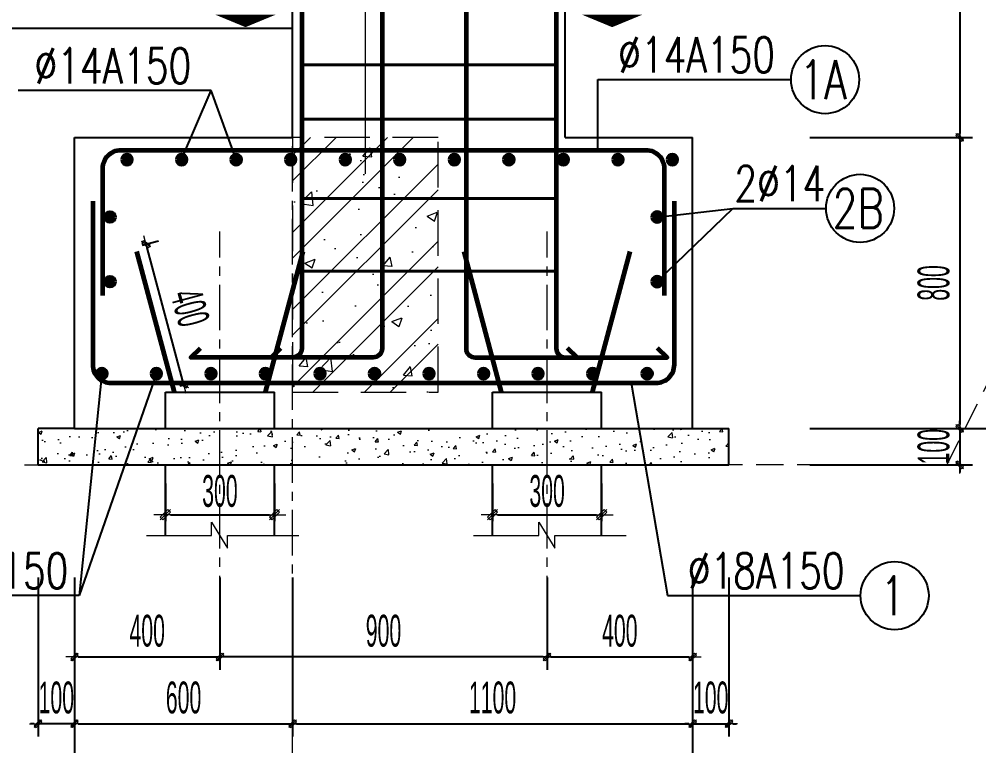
# Model space of a CAD drawing. Header units: inches. Extents: x 541671 to 837720, y 76128 to 1008472.
# Drawn here: x 607470 to 610109, y 361796 to 363793 of the extents above; entities that cross this region are included whole.
import ezdxf
from ezdxf.enums import TextEntityAlignment as Align

# ---------------------------------------------------------------- set-up
doc = ezdxf.new("R2010")
doc.units = ezdxf.units.IN
doc.header["$MEASUREMENT"] = 0
doc.header["$PDMODE"] = 32
doc.header["$PDSIZE"] = -1
for name, pattern in [('CENTERX2', [4, 2.5, -0.5, 0.5, -0.5]), ('DASHDOT', [1, 0.5, -0.25, 0, -0.25]), ('HIDDEN', [0.375, 0.25, -0.125])]:
    doc.linetypes.add(name, pattern=pattern)
doc.layers.get('0').update_dxf_attribs({"lineweight": 18})
for name, color, linetype, lineweight in [('KICHTHUOC', 4, 'Continuous', 18), ('LC Dim', 8, 'Continuous', 18), ('LC Dim @ 1', 8, 'Continuous', 18), ('LC Hatch', 252, 'Continuous', 9), ('LC ISO', 153, 'Continuous', 13), ('LC Khac', 4, 'Continuous', 9), ('LC MANH DUT', 35, 'HIDDEN', 5), ('LC Net dam2', 6, 'Continuous', 40), ('LC Net dam3', 1, 'Continuous', 60), ('LC Net thay', 7, 'Continuous', 25), ('LC Net truc', 79, 'DASHDOT', 13), ('LC Text2', 7, 'Continuous', 25)]:
    doc.layers.add(name, color=color, linetype=linetype, lineweight=lineweight)
doc.styles.add('HOATBIF', font='hoatbif.shx', dxfattribs={"width": 0.5})
doc.styles.add('LC 1', font='VHAVANB_2.TTF')
doc.styles.add('LC 3', font='vnsimli.shx', dxfattribs={"width": 0.75})
doc.dimstyles.new('1-100(1-25)', dxfattribs={"dimscale": 25, "dimtxt": 2.5, "dimasz": 0.35, "dimexe": 0.5, "dimexo": 0, "dimgap": 0.8, "dimtad": 1, "dimdec": 0, "dimzin": 0, "dimdsep": 46, "dimtxsty": 'HOATBIF', "dimblk1": 'DOT', "dimblk2": 'DOT', "dimsah": 1, "dimcen": -1, "dimdle": 1, "dimclrd": 256, "dimclre": 256, "dimclrt": 4, "dimadec": 3, "dimazin": 2, "dimtfac": 0.333333, "dimtdec": 0, "dimtix": 1, "dimtmove": 2, "dimatfit": 3, "dimldrblk": 'DOT', "dimfxl": 1, "dimtvp": 0.833333, "dimtolj": 1, "dimtzin": 0, "dimarcsym": 0})
doc.dimstyles.new('Copy of 1-100(1-35)', dxfattribs={"dimscale": 35, "dimtxt": 2.5, "dimasz": 0.3, "dimexe": 1, "dimexo": 1, "dimgap": 0.8, "dimtad": 1, "dimdec": 0, "dimzin": 0, "dimdsep": 46, "dimtxsty": 'HOATBIF', "dimblk1": 'DOT', "dimblk2": 'DOT', "dimsah": 1, "dimcen": -0.1, "dimdle": 1, "dimclrd": 256, "dimclre": 256, "dimclrt": 4, "dimadec": 3, "dimazin": 2, "dimtfac": 0.333333, "dimtdec": 0, "dimtix": 1, "dimtmove": 2, "dimatfit": 3, "dimldrblk": 'DOT', "dimfxl": 1, "dimtvp": 0.833333, "dimtolj": 1, "dimtzin": 0, "dimarcsym": 0})
doc.dimstyles.new('Copy of 1-35', dxfattribs={"dimscale": 35, "dimtxt": 2.5, "dimasz": 0.4, "dimexe": 0.5, "dimexo": 0, "dimgap": 0.6, "dimtad": 1, "dimdec": 0, "dimzin": 0, "dimdsep": 46, "dimtxsty": 'HOATBIF', "dimblk1": 'DOT', "dimblk2": 'DOT', "dimsah": 1, "dimcen": -1, "dimdle": 1, "dimclrd": 256, "dimclre": 256, "dimclrt": 130, "dimadec": 0, "dimazin": 0, "dimtfac": 0.333333, "dimtdec": 0, "dimtix": 1, "dimtmove": 2, "dimatfit": 3, "dimldrblk": 'DOT', "dimfxl": 0.5, "dimtvp": 0.833333, "dimtolj": 1, "dimtzin": 12, "dimarcsym": 0})

# ---------------------------------------------------------------- blocks, each defined once
blk = doc.blocks.new('DOT')
at = {"layer": 'KICHTHUOC'}
blk.add_line((-2.25, 0), (2.25, 0), dxfattribs=at)
at = {"layer": 'KICHTHUOC', "color": 4}
blk.add_line((-1, -1), (1, 1), dxfattribs=at)
blk.add_lwpolyline([(0.5, 1), (-1, -0.5), (-0.5, -1), (1, 0.5)], close=True, dxfattribs=at)
blk = doc.blocks.new('*D328')
at = {"layer": 'Defpoints', "color": 0, "ltscale": 2, "transparency": 16777216}
for p in [(607622, 362293), (608222, 362293), (608222, 361856.3)]:
    blk.add_point(p, dxfattribs=at)
at = {"layer": 'LC Dim', "lineweight": -2, "ltscale": 2, "transparency": 16777216}
for p, q in [((607622, 362258), (607622, 361821.3)), ((608222, 362258), (608222, 361821.3)), ((607632.5, 361856.3), (608211.5, 361856.3))]:
    blk.add_line(p, q, dxfattribs=at)
at = {"layer": 'LC Dim', "lineweight": -2, "ltscale": 2, "transparency": 16777216, "xscale": 10.5, "yscale": 10.5, "zscale": 10.5, "rotation": 180}
blk.add_blockref('DOT', (607622, 361856.3), dxfattribs=at)
at = {"layer": 'LC Dim', "lineweight": -2, "ltscale": 2, "transparency": 16777216, "xscale": 10.5, "yscale": 10.5, "zscale": 10.5}
blk.add_blockref('DOT', (608222, 361856.3), dxfattribs=at)
at = {"layer": 'LC Dim', "color": 4, "ltscale": 2, "transparency": 16777216, "insert": (607922, 361928), "char_height": 87.5, "attachment_point": 5, "style": 'HOATBIF'}
blk.add_mtext('\\A1;600', dxfattribs=at)
blk = doc.blocks.new('*D329')
at = {"layer": 'Defpoints', "color": 0, "ltscale": 2, "transparency": 16777216}
for p in [(608222, 362293), (609322, 362293), (609322, 361856.3)]:
    blk.add_point(p, dxfattribs=at)
at = {"layer": 'LC Dim', "lineweight": -2, "ltscale": 2, "transparency": 16777216}
for p, q in [((608222, 362258), (608222, 361821.3)), ((609322, 362258), (609322, 361821.3)), ((608232.5, 361856.3), (609311.5, 361856.3))]:
    blk.add_line(p, q, dxfattribs=at)
at = {"layer": 'LC Dim', "lineweight": -2, "ltscale": 2, "transparency": 16777216, "xscale": 10.5, "yscale": 10.5, "zscale": 10.5, "rotation": 180}
blk.add_blockref('DOT', (608222, 361856.3), dxfattribs=at)
at = {"layer": 'LC Dim', "lineweight": -2, "ltscale": 2, "transparency": 16777216, "xscale": 10.5, "yscale": 10.5, "zscale": 10.5}
blk.add_blockref('DOT', (609322, 361856.3), dxfattribs=at)
at = {"layer": 'LC Dim', "color": 4, "ltscale": 2, "transparency": 16777216, "insert": (608772, 361928), "char_height": 87.5, "attachment_point": 5, "style": 'HOATBIF'}
blk.add_mtext('\\A1;1100', dxfattribs=at)
blk = doc.blocks.new('*D330')
at = {"layer": 'Defpoints', "color": 0, "ltscale": 2, "transparency": 16777216}
for p in [(607622, 362293), (609322, 362293), (609322, 361654.4)]:
    blk.add_point(p, dxfattribs=at)
at = {"layer": 'LC Dim', "lineweight": -2, "ltscale": 2, "transparency": 16777216}
for p, q in [((607622, 362258), (607622, 361619.4)), ((609322, 362258), (609322, 361619.4)), ((607632.5, 361654.4), (609311.5, 361654.4))]:
    blk.add_line(p, q, dxfattribs=at)
at = {"layer": 'LC Dim', "lineweight": -2, "ltscale": 2, "transparency": 16777216, "xscale": 10.5, "yscale": 10.5, "zscale": 10.5, "rotation": 180}
blk.add_blockref('DOT', (607622, 361654.4), dxfattribs=at)
at = {"layer": 'LC Dim', "lineweight": -2, "ltscale": 2, "transparency": 16777216, "xscale": 10.5, "yscale": 10.5, "zscale": 10.5}
blk.add_blockref('DOT', (609322, 361654.4), dxfattribs=at)
at = {"layer": 'LC Dim', "color": 4, "ltscale": 2, "transparency": 16777216, "insert": (608472, 361726.1), "char_height": 87.5, "attachment_point": 5, "style": 'HOATBIF'}
blk.add_mtext('\\A1;1700', dxfattribs=at)
blk = doc.blocks.new('*D331')
at = {"layer": 'Defpoints', "color": 0, "ltscale": 2, "transparency": 16777216}
for p in [(607774.3, 363162.6), (607818.9, 363174.6), (607877.8, 362776.2)]:
    blk.add_point(p, dxfattribs=at)
at = {"layer": 'LC Dim', "lineweight": -2, "ltscale": 2, "transparency": 16777216}
for p, q in [((607808.1, 363171.7), (607852.7, 363183.6)), ((607919.7, 362798.3), (607821.6, 363164.4)), ((607911.6, 362785.3), (607956.3, 362797.2))]:
    blk.add_line(p, q, dxfattribs=at)
at = {"layer": 'LC Dim', "lineweight": -2, "ltscale": 2, "transparency": 16777216, "xscale": 10.5, "yscale": 10.5, "zscale": 10.5}
for p, rotation in [((607818.9, 363174.6), 104.9999999962312), ((607922.5, 362788.2), 284.9999999962312)]:
    blk.add_blockref('DOT', p, dxfattribs=dict(at, rotation=rotation))
at = {"layer": 'LC Dim', "color": 4, "ltscale": 2, "transparency": 16777216, "insert": (607940, 362999.9), "char_height": 87.5, "attachment_point": 5, "rotation": 285, "style": 'HOATBIF'}
blk.add_mtext('\\A1;400', dxfattribs=at)
blk = doc.blocks.new('theptron1')
at = {"layer": 'LC Net dam3'}
for p, q in [((-0.5, 0), (0.5, 0)), ((-0.35, 0.35), (0.35, -0.35)), ((0.35, 0.35), (-0.35, -0.35)), ((0, 0.5), (0, -0.5))]:
    blk.add_line(p, q, dxfattribs=at)
blk.add_circle((0, 0), 0.5, dxfattribs=at)
blk = doc.blocks.new('*U283')
at = {"layer": 'LC Dim', "xscale": 25.0000000000325, "yscale": 25.0000000000325, "zscale": 25.0000000000325}
blk.add_blockref('theptron1', (0, 0), dxfattribs=at)
blk = doc.blocks.new('*U284')
at = {"layer": 'LC Dim', "color": 0, "linetype": 'ByBlock', "lineweight": -2, "transparency": 16777216}
for p in [(0, 0), (150, 0), (300, 0), (450, 0), (600, 0), (750, 0), (900, 0), (1050, 0), (1200, 0), (1350, 0), (1500, 0)]:
    blk.add_blockref('*U283', p, dxfattribs=at)
blk = doc.blocks.new('*D298')
at = {"layer": 'Defpoints', "color": 0, "ltscale": 2, "transparency": 16777216}
for p in [(607522, 362293), (607622, 362293), (607522, 361856.3)]:
    blk.add_point(p, dxfattribs=at)
at = {"layer": 'LC Dim', "lineweight": -2, "ltscale": 2, "transparency": 16777216}
for p, q in [((607522, 362258), (607522, 361821.3)), ((607622, 362258), (607622, 361821.3)), ((607511.5, 361856.3), (607501, 361856.3)), ((607622, 361856.3), (607522, 361856.3)), ((607632.5, 361856.3), (607643, 361856.3))]:
    blk.add_line(p, q, dxfattribs=at)
at = {"layer": 'LC Dim', "lineweight": -2, "ltscale": 2, "transparency": 16777216, "xscale": 10.5, "yscale": 10.5, "zscale": 10.5}
blk.add_blockref('DOT', (607522, 361856.3), dxfattribs=at)
at = {"layer": 'LC Dim', "lineweight": -2, "ltscale": 2, "transparency": 16777216, "xscale": 10.5, "yscale": 10.5, "zscale": 10.5, "rotation": 180}
blk.add_blockref('DOT', (607622, 361856.3), dxfattribs=at)
at = {"layer": 'LC Dim', "color": 4, "ltscale": 2, "transparency": 16777216, "insert": (607572, 361928), "char_height": 87.5, "attachment_point": 5, "style": 'HOATBIF'}
blk.add_mtext('\\A1;100', dxfattribs=at)
blk = doc.blocks.new('*D299')
at = {"layer": 'Defpoints', "color": 0, "ltscale": 2, "transparency": 16777216}
for p in [(609322, 362293), (609422, 362293), (609422, 361856.3)]:
    blk.add_point(p, dxfattribs=at)
at = {"layer": 'LC Dim', "lineweight": -2, "ltscale": 2, "transparency": 16777216}
for p, q in [((609322, 362258), (609322, 361821.3)), ((609422, 362258), (609422, 361821.3)), ((609311.5, 361856.3), (609301, 361856.3)), ((609322, 361856.3), (609422, 361856.3)), ((609432.5, 361856.3), (609443, 361856.3))]:
    blk.add_line(p, q, dxfattribs=at)
at = {"layer": 'LC Dim', "lineweight": -2, "ltscale": 2, "transparency": 16777216, "xscale": 10.5, "yscale": 10.5, "zscale": 10.5}
blk.add_blockref('DOT', (609322, 361856.3), dxfattribs=at)
at = {"layer": 'LC Dim', "lineweight": -2, "ltscale": 2, "transparency": 16777216, "xscale": 10.5, "yscale": 10.5, "zscale": 10.5, "rotation": 180}
blk.add_blockref('DOT', (609422, 361856.3), dxfattribs=at)
at = {"layer": 'LC Dim', "color": 4, "ltscale": 2, "transparency": 16777216, "insert": (609372, 361928), "char_height": 87.5, "attachment_point": 5, "style": 'HOATBIF'}
blk.add_mtext('\\A1;100', dxfattribs=at)
blk = doc.blocks.new('*D300')
at = {"layer": 'Defpoints', "color": 0, "ltscale": 2, "transparency": 16777216}
for p in [(609709.4, 364318), (609609.4, 363468), (610057, 363468)]:
    blk.add_point(p, dxfattribs=at)
at = {"layer": 'LC Dim', "lineweight": -2, "ltscale": 2, "transparency": 16777216}
for p, q in [((609744.4, 364318), (610092, 364318)), ((610057, 364307.5), (610057, 363478.5)), ((609644.4, 363468), (610092, 363468))]:
    blk.add_line(p, q, dxfattribs=at)
at = {"layer": 'LC Dim', "lineweight": -2, "ltscale": 2, "transparency": 16777216, "xscale": 10.5, "yscale": 10.5, "zscale": 10.5}
for p, rotation in [((610057, 364318), 90), ((610057, 363468), 270)]:
    blk.add_blockref('DOT', p, dxfattribs=dict(at, rotation=rotation))
at = {"layer": 'LC Dim', "color": 4, "ltscale": 2, "transparency": 16777216, "insert": (609985.3, 363893), "char_height": 87.5, "attachment_point": 5, "rotation": 90, "style": 'HOATBIF'}
blk.add_mtext('\\A1;850', dxfattribs=at)
blk = doc.blocks.new('*D301')
at = {"layer": 'Defpoints', "color": 0, "ltscale": 2, "transparency": 16777216}
for p in [(609609.4, 363468), (609609.4, 362668), (610057, 362668)]:
    blk.add_point(p, dxfattribs=at)
at = {"layer": 'LC Dim', "lineweight": -2, "ltscale": 2, "transparency": 16777216}
for p, q in [((609644.4, 363468), (610092, 363468)), ((610057, 363457.5), (610057, 362678.5)), ((609644.4, 362668), (610092, 362668))]:
    blk.add_line(p, q, dxfattribs=at)
at = {"layer": 'LC Dim', "lineweight": -2, "ltscale": 2, "transparency": 16777216, "xscale": 10.5, "yscale": 10.5, "zscale": 10.5}
for p, rotation in [((610057, 363468), 90), ((610057, 362668), 270)]:
    blk.add_blockref('DOT', p, dxfattribs=dict(at, rotation=rotation))
at = {"layer": 'LC Dim', "color": 4, "ltscale": 2, "transparency": 16777216, "insert": (609985.3, 363068), "char_height": 87.5, "attachment_point": 5, "rotation": 90, "style": 'HOATBIF'}
blk.add_mtext('\\A1;800', dxfattribs=at)
blk = doc.blocks.new('*D302')
at = {"layer": 'Defpoints', "color": 0, "ltscale": 2, "transparency": 16777216}
for p in [(609609.4, 362668), (609609.4, 362568), (610057, 362568)]:
    blk.add_point(p, dxfattribs=at)
at = {"layer": 'LC Dim', "lineweight": -2, "ltscale": 2, "transparency": 16777216}
for p, q in [((610057, 362678.5), (610057, 362689)), ((609644.4, 362668), (610092, 362668)), ((610057, 362668), (610057, 362568)), ((609644.4, 362568), (610092, 362568)), ((610057, 362557.5), (610057, 362547))]:
    blk.add_line(p, q, dxfattribs=at)
at = {"layer": 'LC Dim', "lineweight": -2, "ltscale": 2, "transparency": 16777216, "xscale": 10.5, "yscale": 10.5, "zscale": 10.5}
for p, rotation in [((610057, 362668), 270), ((610057, 362568), 90)]:
    blk.add_blockref('DOT', p, dxfattribs=dict(at, rotation=rotation))
at = {"layer": 'LC Dim', "color": 4, "ltscale": 2, "transparency": 16777216, "insert": (609985.3, 362618), "char_height": 87.5, "attachment_point": 5, "rotation": 90, "style": 'HOATBIF'}
blk.add_mtext('\\A1;100', dxfattribs=at)
blk = doc.blocks.new('*D303')
at = {"layer": 'Defpoints', "color": 0, "ltscale": 2, "transparency": 16777216}
for p in [(609709.4, 364518), (609609.4, 362668), (610262.7, 362668)]:
    blk.add_point(p, dxfattribs=at)
at = {"layer": 'LC Dim', "lineweight": -2, "ltscale": 2, "transparency": 16777216}
for p, q in [((609744.4, 364518), (610297.7, 364518)), ((610262.7, 364507.5), (610262.7, 362678.5)), ((609644.4, 362668), (610297.7, 362668))]:
    blk.add_line(p, q, dxfattribs=at)
at = {"layer": 'LC Dim', "lineweight": -2, "ltscale": 2, "transparency": 16777216, "xscale": 10.5, "yscale": 10.5, "zscale": 10.5}
for p, rotation in [((610262.7, 364518), 90), ((610262.7, 362668), 270)]:
    blk.add_blockref('DOT', p, dxfattribs=dict(at, rotation=rotation))
at = {"layer": 'LC Dim', "color": 4, "ltscale": 2, "transparency": 16777216, "insert": (610191, 363593), "char_height": 87.5, "attachment_point": 5, "rotation": 90, "style": 'HOATBIF'}
blk.add_mtext('\\A1;1850', dxfattribs=at)
blk = doc.blocks.new('*D308')
at = {"layer": 'Defpoints', "color": 0, "ltscale": 2, "transparency": 16777216}
for p in [(607622, 362293), (608022, 362293), (608022, 362039.9)]:
    blk.add_point(p, dxfattribs=at)
at = {"layer": 'LC Dim', "lineweight": -2, "ltscale": 2, "transparency": 16777216}
for p, q in [((607622, 362258), (607622, 362004.9)), ((608022, 362258), (608022, 362004.9)), ((607632.5, 362039.9), (608011.5, 362039.9))]:
    blk.add_line(p, q, dxfattribs=at)
at = {"layer": 'LC Dim', "lineweight": -2, "ltscale": 2, "transparency": 16777216, "xscale": 10.5, "yscale": 10.5, "zscale": 10.5, "rotation": 180}
blk.add_blockref('DOT', (607622, 362039.9), dxfattribs=at)
at = {"layer": 'LC Dim', "lineweight": -2, "ltscale": 2, "transparency": 16777216, "xscale": 10.5, "yscale": 10.5, "zscale": 10.5}
blk.add_blockref('DOT', (608022, 362039.9), dxfattribs=at)
at = {"layer": 'LC Dim', "color": 4, "ltscale": 2, "transparency": 16777216, "insert": (607822, 362111.6), "char_height": 87.5, "attachment_point": 5, "style": 'HOATBIF'}
blk.add_mtext('\\A1;400', dxfattribs=at)
blk = doc.blocks.new('*D309')
at = {"layer": 'Defpoints', "color": 0, "ltscale": 2, "transparency": 16777216}
for p in [(608922, 362293), (609322, 362293), (609322, 362039.9)]:
    blk.add_point(p, dxfattribs=at)
at = {"layer": 'LC Dim', "lineweight": -2, "ltscale": 2, "transparency": 16777216}
for p, q in [((608922, 362258), (608922, 362004.9)), ((609322, 362258), (609322, 362004.9)), ((608932.5, 362039.9), (609311.5, 362039.9))]:
    blk.add_line(p, q, dxfattribs=at)
at = {"layer": 'LC Dim', "lineweight": -2, "ltscale": 2, "transparency": 16777216, "xscale": 10.5, "yscale": 10.5, "zscale": 10.5, "rotation": 180}
blk.add_blockref('DOT', (608922, 362039.9), dxfattribs=at)
at = {"layer": 'LC Dim', "lineweight": -2, "ltscale": 2, "transparency": 16777216, "xscale": 10.5, "yscale": 10.5, "zscale": 10.5}
blk.add_blockref('DOT', (609322, 362039.9), dxfattribs=at)
at = {"layer": 'LC Dim', "color": 4, "ltscale": 2, "transparency": 16777216, "insert": (609122, 362111.6), "char_height": 87.5, "attachment_point": 5, "style": 'HOATBIF'}
blk.add_mtext('\\A1;400', dxfattribs=at)
blk = doc.blocks.new('*D310')
at = {"layer": 'Defpoints', "color": 0, "ltscale": 2, "transparency": 16777216}
for p in [(608022, 362293), (608922, 362293), (608022, 362039.9)]:
    blk.add_point(p, dxfattribs=at)
at = {"layer": 'LC Dim', "lineweight": -2, "ltscale": 2, "transparency": 16777216}
for p, q in [((608022, 362258), (608022, 362004.9)), ((608922, 362258), (608922, 362004.9)), ((608911.5, 362039.9), (608032.5, 362039.9))]:
    blk.add_line(p, q, dxfattribs=at)
at = {"layer": 'LC Dim', "lineweight": -2, "ltscale": 2, "transparency": 16777216, "xscale": 10.5, "yscale": 10.5, "zscale": 10.5, "rotation": 180}
blk.add_blockref('DOT', (608022, 362039.9), dxfattribs=at)
at = {"layer": 'LC Dim', "lineweight": -2, "ltscale": 2, "transparency": 16777216, "xscale": 10.5, "yscale": 10.5, "zscale": 10.5}
blk.add_blockref('DOT', (608922, 362039.9), dxfattribs=at)
at = {"layer": 'LC Dim', "color": 4, "ltscale": 2, "transparency": 16777216, "insert": (608472, 362111.6), "char_height": 87.5, "attachment_point": 5, "style": 'HOATBIF'}
blk.add_mtext('\\A1;900', dxfattribs=at)
blk = doc.blocks.new('*U287')
at = {"layer": 'LC Dim', "xscale": 25.0000000000325, "yscale": 25.0000000000325, "zscale": 25.0000000000325}
blk.add_blockref('theptron1', (0, 0), dxfattribs=at)
blk = doc.blocks.new('*U288')
at = {"layer": 'LC Dim', "color": 0, "linetype": 'ByBlock', "lineweight": -2, "transparency": 16777216}
blk.add_blockref('*U287', (0, 0), dxfattribs=at)
blk = doc.blocks.new('*U281')
at = {"layer": 'LC Dim', "xscale": 25.0000000000325, "yscale": 25.0000000000325, "zscale": 25.0000000000325}
blk.add_blockref('theptron1', (0, 0), dxfattribs=at)
blk = doc.blocks.new('*U282')
at = {"layer": 'LC Dim', "color": 0, "linetype": 'ByBlock', "lineweight": -2, "transparency": 16777216}
blk.add_blockref('*U281', (0, 0), dxfattribs=at)
blk = doc.blocks.new('*D311')
at = {"layer": 'Defpoints', "color": 0, "ltscale": 50, "transparency": 16777216}
for p in [(607872, 362516.5), (608172, 362516.5), (608172, 362431)]:
    blk.add_point(p, dxfattribs=at)
at = {"layer": 'LC Dim', "lineweight": -2, "ltscale": 50, "transparency": 16777216}
for p, q in [((607872, 362516.5), (607872, 362413.5)), ((608172, 362516.5), (608172, 362413.5)), ((607886, 362431), (608158, 362431))]:
    blk.add_line(p, q, dxfattribs=at)
at = {"layer": 'LC Dim', "lineweight": -2, "ltscale": 50, "transparency": 16777216, "xscale": 14, "yscale": 14, "zscale": 14, "rotation": 180}
blk.add_blockref('DOT', (607872, 362431), dxfattribs=at)
at = {"layer": 'LC Dim', "lineweight": -2, "ltscale": 50, "transparency": 16777216, "xscale": 14, "yscale": 14, "zscale": 14}
blk.add_blockref('DOT', (608172, 362431), dxfattribs=at)
at = {"layer": 'LC Dim', "color": 130, "ltscale": 50, "transparency": 16777216, "insert": (608022, 362495.8), "char_height": 87.5, "attachment_point": 5, "style": 'HOATBIF'}
blk.add_mtext('\\A1;300', dxfattribs=at)
blk = doc.blocks.new('*D312')
at = {"layer": 'Defpoints', "color": 0, "ltscale": 50, "transparency": 16777216}
for p in [(608772, 362516.5), (609072, 362516.5), (609072, 362431)]:
    blk.add_point(p, dxfattribs=at)
at = {"layer": 'LC Dim', "lineweight": -2, "ltscale": 50, "transparency": 16777216}
for p, q in [((608772, 362516.5), (608772, 362413.5)), ((609072, 362516.5), (609072, 362413.5)), ((608786, 362431), (609058, 362431))]:
    blk.add_line(p, q, dxfattribs=at)
at = {"layer": 'LC Dim', "lineweight": -2, "ltscale": 50, "transparency": 16777216, "xscale": 14, "yscale": 14, "zscale": 14, "rotation": 180}
blk.add_blockref('DOT', (608772, 362431), dxfattribs=at)
at = {"layer": 'LC Dim', "lineweight": -2, "ltscale": 50, "transparency": 16777216, "xscale": 14, "yscale": 14, "zscale": 14}
blk.add_blockref('DOT', (609072, 362431), dxfattribs=at)
at = {"layer": 'LC Dim', "color": 130, "ltscale": 50, "transparency": 16777216, "insert": (608922, 362495.8), "char_height": 87.5, "attachment_point": 5, "style": 'HOATBIF'}
blk.add_mtext('\\A1;300', dxfattribs=at)
blk = doc.blocks.new('*U291')
at = {"layer": 'LC Dim', "xscale": 25.0000000000325, "yscale": 25.0000000000325, "zscale": 25.0000000000325}
blk.add_blockref('theptron1', (0, 0), dxfattribs=at)
blk = doc.blocks.new('*U292')
at = {"layer": 'LC Dim', "color": 0, "linetype": 'ByBlock', "lineweight": -2, "transparency": 16777216}
blk.add_blockref('*U291', (0, 0), dxfattribs=at)
blk = doc.blocks.new('*U290')
at = {"layer": 'LC Dim', "xscale": 25.0000000000325, "yscale": 25.0000000000325, "zscale": 25.0000000000325}
blk.add_blockref('theptron1', (0, 0), dxfattribs=at)
blk = doc.blocks.new('*U289')
at = {"layer": 'LC Dim', "color": 0, "linetype": 'ByBlock', "lineweight": -2, "transparency": 16777216}
blk.add_blockref('*U290', (0, 0), dxfattribs=at)
blk = doc.blocks.new('*U293')
at = {"layer": 'LC Dim', "xscale": 25.0000000000325, "yscale": 25.0000000000325, "zscale": 25.0000000000325}
blk.add_blockref('theptron1', (0, 0), dxfattribs=at)
blk = doc.blocks.new('*U294')
at = {"layer": 'LC Dim', "color": 0, "linetype": 'ByBlock', "lineweight": -2, "transparency": 16777216}
for p in [(0, 0), (150, 0), (300, 0), (450, 0), (600, 0), (750, 0), (900, 0), (1050, 0), (1200, 0), (1350, 0), (1500, 0)]:
    blk.add_blockref('*U293', p, dxfattribs=at)
blk = doc.blocks.new('*U19')
at = {"layer": 'LC Khac', "color": 1, "ltscale": 2}
for p, q in [((0, 0), (-485.5, 0)), ((2882.1, 0), (2396.6, 0))]:
    blk.add_line(p, q, dxfattribs=at)
for points in [[(-242.7, -134, 0, 471.4, 0), (-242.7, -36.6, 275, 275, 0)], [(2639.3, -134, 0, 471.4, 0), (2639.3, -36.6, 275, 275, 0)]]:
    blk.add_lwpolyline(points, format="xyseb", dxfattribs=at)
at = {"layer": 'LC MANH DUT', "ltscale": 300}
blk.add_line((66.3, 0), (2343.8, 0), dxfattribs=at)
at = {"ltscale": 2, "style": 'LC 1'}
for p in [(-242.7, 222.2), (2639.3, 222.2)]:
    blk.add_attdef('LC', text='', height=330, dxfattribs=at).set_placement(p, align=Align.MIDDLE_CENTER)
blk = doc.blocks.new('*U285')
at = {"layer": 'LC ISO', "ltscale": 2}
blk.add_leader([(0, 75), (0, -75)], dimstyle='1-100(1-25)', override={"dimgap": 0.8, "dimtad": 0}, dxfattribs=at)
blk = doc.blocks.new('*U286')
at = {"layer": 'LC Dim', "color": 0, "linetype": 'ByBlock', "lineweight": -2, "transparency": 16777216}
for p in [(0, 0), (0, -150), (0, -300), (0, -450), (0, -600), (0, -750), (0, -900)]:
    blk.add_blockref('*U285', p, dxfattribs=at)

msp = doc.modelspace()

# ---------------------------------------------------------------- hatches: boundary and pattern name
at = {"layer": 'LC Dim @ 1', "ltscale": 50}
h = msp.add_hatch(dxfattribs=at)
h.set_pattern_fill('AR-CONC', color=256, scale=15)
h.set_pattern_definition([(50, (443052.45, 19767.28), (107.589027, -9.41282), [11.25, -123.75]), (355, (443052.45, 19767.28), (-20.8127, 112.82882), [9, -99]), (100.4514, (443061.41, 19766.5), (86.776407, 103.41593), [9.56103, -105.171317]), (46.1842, (443052.45, 19797.28), (160.086157, -24.82785), [16.875, -185.625]), (96.6356, (443065.79, 19795.21), (140.199406, 146.11768), [14.34154, -157.75695]), (351.1842, (443052.45, 19797.28), (140.19929, 146.11779), [13.5, -148.5]), (21, (443067.45, 19789.78), (89.536058, -60.392834), [11.25, -123.75]), (326, (443067.45, 19789.78), (36.4973, 108.772507), [9, -99]), (71.4514, (443074.91, 19784.75), (126.033394, 48.379575), [9.56103, -105.171317]), (37.5, (443052.45, 19767.284), (1.8239783, 49.934078), [0, -97.8, 0, -100.5, 0, -99.375]), (7.5, (443052.45, 19767.284), (39.4604306, 59.161757), [0, -57.3, 0, -95.55, 0, -37.875]), (327.5, (443019, 19767.284), (80.0733654, -3.3832308), [0, -37.5, 0, -117, 0, -155.25]), (317.5, (443004, 19767.284), (87.477925, 15.015747), [0, -48.75, 0, -77.7, 0, -110.25])])
h.paths.add_polyline_path([(609422, 362568), (609422, 362668), (609322, 362668), (607622, 362668), (607522, 362668), (607522, 362568)])
h.paths.add_polyline_path([(608353.8, 362643), (608353.8, 362793), (608222.6, 362793), (608222.6, 362643)], flags=9)
at = {"layer": 'LC Hatch', "ltscale": 50}
h = msp.add_hatch(dxfattribs=at)
h.set_pattern_fill('BTCT', color=256, scale=40)
h.set_pattern_definition([(50, (429859.57, -178961.82), (286.90407, -25.10085), [30, -330]), (355, (429859.57, -178961.82), (-55.50053, 300.87685), [24, -264]), (100.4514, (429883.48, -178963.92), (231.40375, 275.77582), [25.49608, -280.45684]), (46.1842, (429859.57, -178881.82), (426.89642, -66.2076), [45, -495]), (96.6356, (429895.14, -178887.34), (373.86508, 389.64715), [38.2441, -420.6852]), (351.1842, (429859.57, -178881.82), (373.86478, 389.64744), [36, -396]), (21, (429899.57, -178901.82), (238.76282, -161.04756), [30, -330]), (326, (429899.57, -178901.82), (97.32613, 290.06002), [24, -264]), (71.4514, (429919.46, -178915.25), (336.08905, 129.0122), [25.49608, -280.45684]), (37.5, (429859.57, -178961.82), (4.863942, 133.157542), [0, -260.8, 0, -268, 0, -265]), (7.5, (429859.57, -178961.82), (105.227815, 157.764685), [0, -152.8, 0, -254.8, 0, -101]), (327.5, (429770.37, -178961.82), (213.528974, -9.021949), [0, -100, 0, -312, 0, -414]), (317.5, (429730.37, -178961.82), (233.27447, 40.04199), [0, -130, 0, -207.2, 0, -294]), (45, (429859.57, -178961.82), (-106.066017, 106.066017), []), (45, (429930.28, -178961.82), (-106.066017, 106.066017), [])])
h.paths.add_polyline_path([(608222, 362768), (608622, 362768), (608622, 363468), (608222, 363468)])

# ---------------------------------------------------------------- linework, layer by layer
at = {"layer": 'LC ISO'}
for points in [[(607819.9, 362373.5), (607998.9, 362373.5), (607998.9, 362410.4), (608042.9, 362338.8), (608042.9, 362373.5), (608239.3, 362373.5)], [(608719.9, 362373.5), (608898.9, 362373.5), (608898.9, 362410.4), (608942.9, 362338.8), (608942.9, 362373.5), (609139.3, 362373.5)]]:
    msp.add_lwpolyline(points, dxfattribs=at)
at = {"layer": 'LC MANH DUT', "lineweight": 0, "ltscale": 300}
for p, q in [((610022, 362568), (610622, 363768)), ((606922, 362568), (607522, 362568)), ((610022, 362568), (609422, 362568))]:
    msp.add_line(p, q, dxfattribs=at)
at = {"layer": 'LC MANH DUT', "ltscale": 500}
msp.add_lwpolyline([(608222, 362768), (608622, 362768), (608622, 363468), (608222, 363468)], close=True, dxfattribs=at)
at = {"layer": 'LC Net dam2'}
for p, q in [((608247, 363668), (608947, 363668)), ((608247, 363518), (608947, 363518)), ((608247, 363300.3), (608947, 363300.3)), ((608247, 363100.3), (608947, 363100.3))]:
    msp.add_line(p, q, dxfattribs=at)
at = {"layer": 'LC Net dam3'}
for p, q in [((607897, 362768), (607793.5, 363154.4)), ((608147, 362768), (608250.6, 363154.4)), ((608797, 362768), (608693.5, 363154.4)), ((609047, 362768), (609150.6, 363154.4))]:
    msp.add_line(p, q, dxfattribs=at)
for points in [[(608247, 364592.3), (608247, 362888.3, -0.414214), (608222, 362863.3), (607941.6, 362863.3), (607968.5, 362888.4)], [(608468.3, 364592.3), (608468.3, 362888.3, -0.414214), (608443.3, 362863.3), (608162.9, 362863.3), (608189.8, 362888.4)], [(608699.2, 364592.3), (608699.2, 362888.3, 0.414214), (608724.2, 362863.3), (609004.6, 362863.3), (608977.7, 362888.4)], [(608947, 364592.3), (608947, 362888.3, 0.414214), (608972, 362863.3), (609252.5, 362863.3), (609225.6, 362888.4)], [(607699.6, 363033.2), (607699.6, 363382.9, -0.414214), (607749.6, 363432.9), (609194.4, 363432.9, -0.414214), (609244.4, 363382.9), (609244.4, 363033.2)], [(607672, 363292.8), (607672, 362843.1, 0.414214), (607722, 362793.1), (609222, 362793.1, 0.414214), (609272, 362843.1), (609272, 363292.8)]]:
    msp.add_lwpolyline(points, format="xyb", dxfattribs=at)
at = {"layer": 'LC Net thay', "ltscale": 2}
for p, q in [((608222, 363468), (608222, 364618)), ((608972, 363468), (608972, 364618)), ((606763.9, 363768), (608222, 363768)), ((607622, 363468), (608222, 363468)), ((607622, 362768), (607622, 363468)), ((608972, 363468), (609322, 363468)), ((609322, 362768), (609322, 363468)), ((607622, 362668), (607622, 362768)), ((607872, 362768), (608172, 362768)), ((607872, 362668), (607872, 362768)), ((608172, 362668), (608172, 362768)), ((608772, 362768), (609072, 362768)), ((608772, 362668), (608772, 362768)), ((609072, 362668), (609072, 362768)), ((609322, 362668), (609322, 362768)), ((607522, 362568), (607522, 362668)), ((607622, 362668), (607522, 362668)), ((607622, 362668), (609322, 362668)), ((609322, 362668), (609422, 362668)), ((609422, 362568), (609422, 362668)), ((607522, 362568), (609422, 362568)), ((607872, 362373.5), (607872, 362568)), ((608172, 362373.5), (608172, 362568)), ((608772, 362373.5), (608772, 362568)), ((609072, 362373.5), (609072, 362568))]:
    msp.add_line(p, q, dxfattribs=at)
at = {"layer": 'LC Net truc', "linetype": 'CENTERX2', "ltscale": 50}
for p, q in [((608222, 361519), (608222, 364883.8)), ((608022, 362138), (608022, 363209.3)), ((608922, 362138), (608922, 363209.3))]:
    msp.add_line(p, q, dxfattribs=at)
at = {"layer": 'LC Text2', "ltscale": 100}
for centre in [(609686.6, 363626.9), (609783, 363273), (609878, 362208.5)]:
    msp.add_circle(centre, 93.6, dxfattribs=at)

# ---------------------------------------------------------------- block references
ref = msp.add_blockref('*U19', (608177.3, 363818), dxfattribs=dict(xscale=0.35, yscale=0.35, zscale=0.35))
ref.add_attrib('LC', 'B', dxfattribs={"ltscale": 2, "height": 115.5, "style": 'LC 1'}).set_placement((609101, 363895.8), align=Align.MIDDLE_CENTER)
ref.add_attrib('LC', 'B', dxfattribs={"ltscale": 2, "height": 115.5, "style": 'LC 1'}).set_placement((608092.3, 363895.8), align=Align.MIDDLE_CENTER)
at = {"layer": 'LC Dim', "ltscale": 2}
msp.add_blockref('*U286', (608422, 364343), dxfattribs=at)
at = {"layer": 'LC Dim', "xscale": -1, "rotation": 180}
for name, p in [('*U294', (607766.7, 363407)), ('*U284', (607697.2, 362818.9))]:
    msp.add_blockref(name, p, dxfattribs=at)
at = {"layer": 'LC Dim'}
for name, p in [('*U292', (607719.4, 363249.1)), ('*U288', (607719.4, 363071.6))]:
    msp.add_blockref(name, p, dxfattribs=at)
at = {"layer": 'LC Dim', "xscale": -1}
for name, p in [('*U289', (609224.7, 363249.1)), ('*U282', (609224.7, 363071.6))]:
    msp.add_blockref(name, p, dxfattribs=at)

# ---------------------------------------------------------------- texts
at = {"layer": 'LC Text2', "linetype": 'ByBlock', "style": 'LC 3', "width": 0.75}
for s, p in [('%%C14A150', (609117.6, 363646.6)), ('%%C14A150', (607511.9, 363616.6)), ('2%%C14', (609437.2, 363292.7)), ('%%C14A150', (607174, 362228.2)), ('%%C18A150', (609309, 362228.2))]:
    msp.add_text(s, height=97.22, dxfattribs=at).set_placement(p)
at = {"layer": 'LC Text2', "ltscale": 100, "style": 'LC 3', "width": 0.75}
for s, height, p in [('1A', 106.94, (609681.3, 363626.9)), ('2B', 106.94, (609777.7, 363273)), ('1', 106.9, (609872.7, 362208.5))]:
    msp.add_text(s, height=height, dxfattribs=at).set_placement(p, align=Align.MIDDLE_CENTER)

# ---------------------------------------------------------------- dimensions: what is measured, and where the dimension line sits
at = {"layer": 'LC Dim', "ltscale": 2}
for base, p1, p2, picture, middle in [((610262.7, 362668), (609709.4, 364518), (609609.4, 362668), '*D303', (610191, 363593)), ((610057, 363468), (609709.4, 364318), (609609.4, 363468), '*D300', (609985.3, 363893)), ((610057, 362668), (609609.4, 363468), (609609.4, 362668), '*D301', (609985.3, 363068)), ((610057, 362568), (609609.4, 362668), (609609.4, 362568), '*D302', (609985.3, 362618))]:
    dim = msp.add_linear_dim(base=base, p1=p1, p2=p2, angle=90, dimstyle='Copy of 1-100(1-35)', dxfattribs=at)
    dim.commit()
    dim.dimension.update_dxf_attribs({"geometry": picture, "text_midpoint": middle})
dim = msp.add_aligned_dim(p1=(607877.8, 362776.2), p2=(607774.3, 363162.6), distance=-46.2, dimstyle='Copy of 1-100(1-35)', dxfattribs=at)
dim.commit()
dim.dimension.update_dxf_attribs({"geometry": '*D331', "text_midpoint": (607940, 362999.9)})
at = {"layer": 'LC Dim', "ltscale": 50}
for base, p1, p2, picture, middle in [((608172, 362431), (607872, 362516.5), (608172, 362516.5), '*D311', (608022, 362495.8)), ((609072, 362431), (608772, 362516.5), (609072, 362516.5), '*D312', (608922, 362495.8))]:
    dim = msp.add_linear_dim(base=base, p1=p1, p2=p2, dimstyle='Copy of 1-35', dxfattribs=at)
    dim.commit()
    dim.dimension.update_dxf_attribs({"geometry": picture, "text_midpoint": middle})
at = {"layer": 'LC Dim', "ltscale": 2}
for base, p1, p2, picture, middle in [((607522, 361856.3), (607622, 362293), (607522, 362293), '*D298', (607572, 361928)), ((608222, 361856.3), (607622, 362293), (608222, 362293), '*D328', (607922, 361928)), ((609322, 361654.4), (607622, 362293), (609322, 362293), '*D330', (608472, 361726.1)), ((608022, 362039.9), (607622, 362293), (608022, 362293), '*D308', (607822, 362111.6)), ((608022, 362039.9), (608922, 362293), (608022, 362293), '*D310', (608472, 362111.6)), ((609322, 361856.3), (608222, 362293), (609322, 362293), '*D329', (608772, 361928)), ((609322, 362039.9), (608922, 362293), (609322, 362293), '*D309', (609122, 362111.6)), ((609422, 361856.3), (609322, 362293), (609422, 362293), '*D299', (609372, 361928))]:
    dim = msp.add_linear_dim(base=base, p1=p1, p2=p2, dimstyle='Copy of 1-100(1-35)', dxfattribs=at)
    dim.commit()
    dim.dimension.update_dxf_attribs({"geometry": picture, "text_midpoint": middle})

# ---------------------------------------------------------------- leaders
for points in [[(609061.9, 363432.9), (609061.9, 363626.9), (609592.9, 363626.9)], [(608066.7, 363407), (607998.1, 363596.9), (607467.1, 363596.9)], [(607916.7, 363407), (607998.1, 363596.9)], [(609224.7, 363249.1), (609433.2, 363273)], [(609224.7, 363071.6), (609433.2, 363273), (609689.3, 363273)], [(607697.2, 362818.9), (607635.1, 362208.5), (607139.1, 362208.5)], [(607847.2, 362818.9), (607635.1, 362208.5)], [(609153.3, 362793.1), (609253.3, 362208.5), (609784.3, 362208.5)]]:
    msp.add_leader(points, dimstyle='Copy of 1-100(1-35)', dxfattribs=at)

doc.saveas('drawing.dxf')
